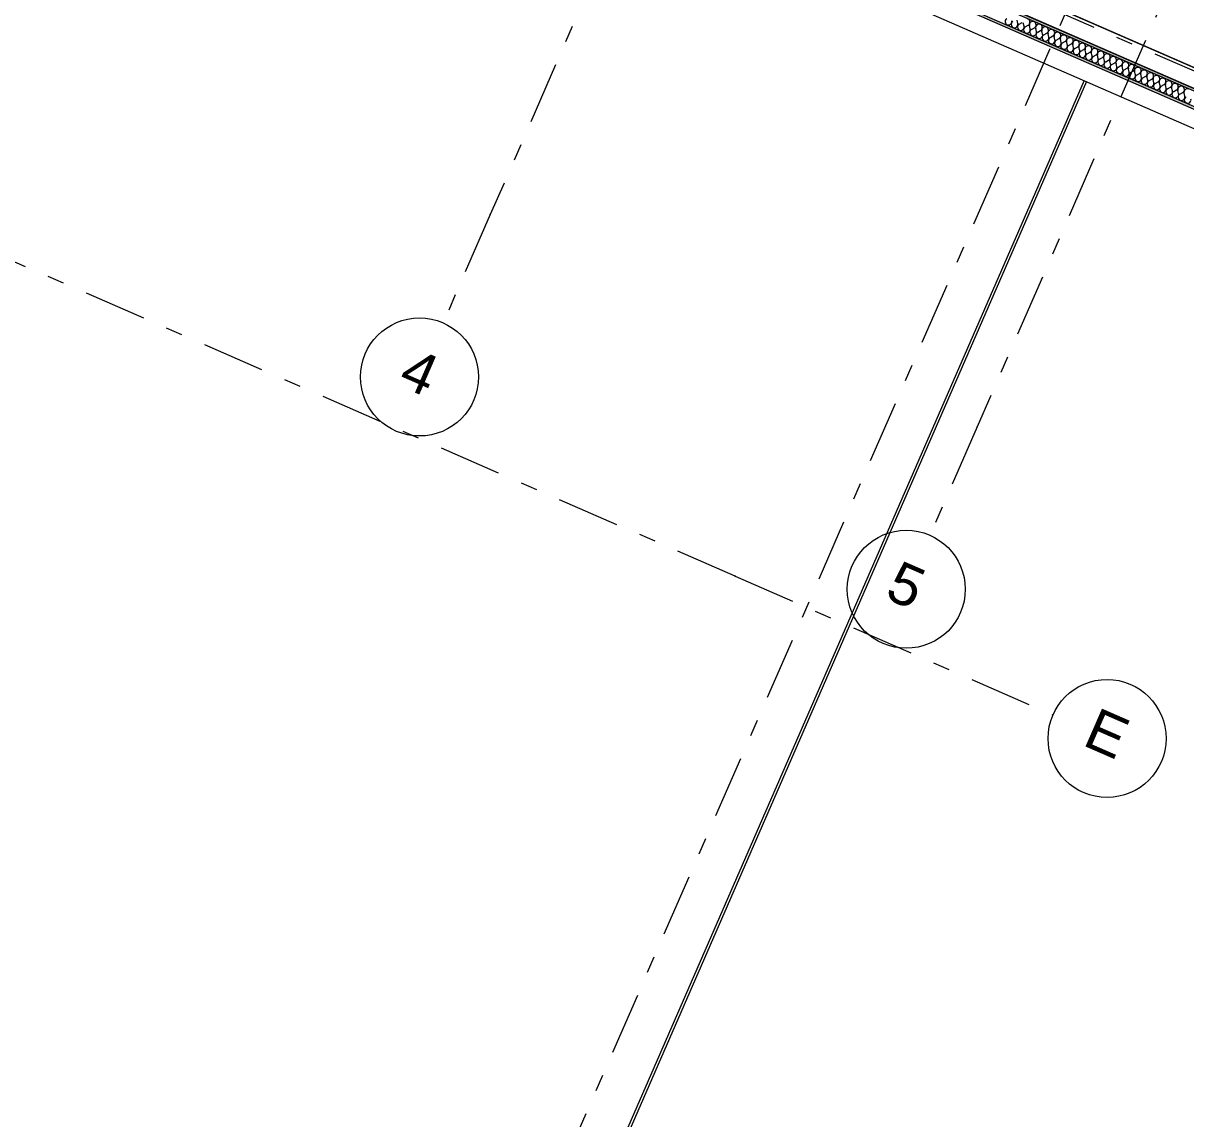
# Model space of a CAD drawing. Header units: millimetres. Extents: x -50172 to 145343, y -110728 to 25069.
# Drawn here: x 10175 to 20027, y -17350 to -8070 of the extents above; entities that cross this region are included whole.
import ezdxf
from ezdxf.enums import TextEntityAlignment as Align

# ---------------------------------------------------------------- set-up
doc = ezdxf.new("R2010")
doc.units = ezdxf.units.MM
doc.header["$MEASUREMENT"] = 0
doc.linetypes.add('Double Dashed', pattern=[1093.611073, 529.166651, -211.666656, 141.111112, -211.666656])
for name, color, linetype in [('A-15-MG_Structural_Grid', 7, 'Continuous'), ('A-20-M_Floor_Slab', 7, 'Continuous'), ('A-20-M_Roof', 7, 'Continuous'), ('A-25-M_Wall_Ext', 7, 'Continuous'), ('A-25-M_Wall_Ext_Existing_HUB', 7, 'Continuous'), ('A-35-M_FFE-Zone', 7, 'Continuous'), ('New_A-15-MG_Structural_Grid_Phase_2', 7, 'Continuous')]:
    doc.layers.add(name, color=color, linetype=linetype)
for name, color, linetype, lineweight, true_color in [('A-15-MG_Structural_Grid_Pen_No__163', 7, 'Continuous', 0, 0x750077), ('A-25-M_Wall_Ext_Pen_No__107', 7, 'Continuous', 15, 0xa6a6a6), ('A-35-M_FFE-Zone_Pen_No__74', 7, 'Continuous', 20, 0x606060), ('New_A-15-MG_Structural_Grid_Phase_2_Pen_No__222', 7, 'Continuous', 13, 0x65af33), ('New_A-95-P_Drawing_Pen_No__62', 7, 'Continuous', 20, 0xaaaaaa)]:
    doc.layers.add(name, color=color, linetype=linetype, lineweight=lineweight, true_color=true_color)
for name, color, linetype, lineweight in [('A-20-M_Floor_Slab_Pen_No__89', 8, 'Continuous', 20), ('A-20-M_Roof_Pen_No__1', 7, 'Continuous', 13), ('A-20-M_Roof_Pen_No__89', 8, 'Continuous', 20), ('A-25-M_Wall_Ext_Existing_HUB_Pen_No__87', 8, 'Continuous', 20), ('A-25-M_Wall_Ext_Pen_No__1', 7, 'Continuous', 13), ('ArchiCAD Zone Stamps_Pen_No__9', 7, 'Continuous', 13)]:
    doc.layers.add(name, color=color, linetype=linetype, lineweight=lineweight)
doc.styles.add('GENERATED_STYLE_1', font='')
doc.styles.add('GENERATED_STYLE_3', font='')
doc.styles.add('GENERATED_STYLE_4', font='')
doc.styles.get('GENERATED_STYLE_1').set_extended_font_data('Arial', bold=True)
doc.styles.get('GENERATED_STYLE_3').set_extended_font_data('Arial')
doc.styles.get('GENERATED_STYLE_4').set_extended_font_data('Swis721 BT')

# ---------------------------------------------------------------- blocks, each defined once
blk = doc.blocks.new('Hub Roof Balance_INB 4253_9_1', base_point=(18723.1, -5626.1))
at = {"layer": 'A-35-M_FFE-Zone_Pen_No__74', "linetype": 'Continuous'}
blk.add_line((12731.7, -5411.5), (20894.8, -8971), dxfattribs=at)
at = {"layer": 'ArchiCAD Zone Stamps_Pen_No__9'}
for tag, height, style, p in [('ROOM_NAME', 250, 'GENERATED_STYLE_1', (17829.2, -4039.9)), ('zoneNameLine2', 250, 'GENERATED_STYLE_1', (17640.7, -4472)), ('ROOM_NUMBER', 200, 'GENERATED_STYLE_3', (17452.3, -4892.7)), ('measuredAreaCode', 200, 'GENERATED_STYLE_3', (17295.3, -5252.8)), ('DUMMY_649', 200, 'GENERATED_STYLE_3', (17602.7, -5386.9)), ('DUMMY_650', 200, 'GENERATED_STYLE_3', (18092, -5600.2)), ('DUMMY_651', 133.3, 'GENERATED_STYLE_3', (18371.3, -5706.8))]:
    blk.add_attdef(tag, text='', height=height, rotation=336.44041, dxfattribs=dict(at, style=style)).set_placement(p, align=Align.TOP_LEFT)
blk = doc.blocks.new('Slab_3_1', base_point=(4432, -1613.4))
at = {"layer": 'A-20-M_Floor_Slab_Pen_No__89', "linetype": 'Continuous', "flags": 128}
blk.add_lwpolyline([(4432, -1613.4), (7696, 5872), (7407.9, 6181.6), (17660.1, 15721.9), (18396.3, 14930.8), (19386.9, 17202.7), (53700.1, 2240.4), (53656.1, 2139.5), (53757, 2095.5), (44517.8, -19092.8), (12655.7, -5199.4), (14737.2, -425.7), (12205.5, 678.2), (10124, -4095.4), (12655.7, -5199.4)], close=True, dxfattribs=at)
blk = doc.blocks.new('Slab_9_1', base_point=(21041.5, -9035))
at = {"layer": 'A-20-M_Roof_Pen_No__89', "linetype": 'Continuous', "flags": 128}
blk.add_lwpolyline([(21041.5, -9035), (24655.1, -743.1), (13434.4, 4149.7), (9819.1, -4141.5)], close=True, dxfattribs=at)
blk = doc.blocks.new('Wall_2_1', base_point=(3808.1, -1858.5))
at = {"layer": 'A-25-M_Wall_Ext_Existing_HUB_Pen_No__87', "linetype": 'Continuous', "flags": 128}
for points in [[(44390.4, -19037.3), (4432, -1613.4)], [(10217.4, -4653.3), (44635.4, -19661.2)]]:
    blk.add_lwpolyline(points, dxfattribs=at)
blk = doc.blocks.new('*X99')
at = {"layer": 'A-25-M_Wall_Ext_Pen_No__107', "linetype": 'Continuous'}
for p, q in [((18604.3, -8072.1), (18597.8, -8044.3)), ((18614.8, -8076.6), (18639.7, -8062.5)), ((18656.7, -8094.9), (18650.1, -8067.1)), ((18667.2, -8099.5), (18692.1, -8085.4)), ((18709.1, -8117.7), (18702.5, -8089.9)), ((18719.6, -8122.3), (18744.4, -8108.2)), ((18761.5, -8140.6), (18754.9, -8112.8)), ((18772, -8145.1), (18796.8, -8131)), ((18813.9, -8163.4), (18807.3, -8135.6)), ((18824.3, -8168), (18849.2, -8153.9)), ((18866.2, -8186.3), (18859.7, -8158.5)), ((18876.7, -8190.8), (18901.6, -8176.7)), ((18918.6, -8209.1), (18912, -8181.3)), ((18929.1, -8213.7), (18953.9, -8199.6)), ((18971, -8231.9), (18964.4, -8204.1)), ((18981.5, -8236.5), (19006.3, -8222.4)), ((19023.4, -8254.8), (19016.8, -8227)), ((19033.9, -8259.3), (19058.7, -8245.2)), ((19075.8, -8277.6), (19069.2, -8249.8)), ((19086.2, -8282.2), (19111.1, -8268.1)), ((19128.1, -8300.5), (19121.6, -8272.7)), ((19138.6, -8305), (19163.5, -8290.9)), ((19180.5, -8323.3), (19173.9, -8295.5)), ((19191, -8327.9), (19215.8, -8313.8)), ((19232.9, -8346.1), (19226.3, -8318.3)), ((19243.4, -8350.7), (19268.2, -8336.6)), ((19285.3, -8369), (19278.7, -8341.2)), ((19295.8, -8373.5), (19320.6, -8359.4)), ((19337.7, -8391.8), (19331.1, -8364)), ((19348.1, -8396.4), (19373, -8382.3)), ((19390, -8414.7), (19383.5, -8386.9)), ((19400.5, -8419.2), (19425.4, -8405.1)), ((19442.4, -8437.5), (19435.8, -8409.7)), ((19452.9, -8442.1), (19477.7, -8428)), ((19494.8, -8460.3), (19488.2, -8432.5)), ((19505.3, -8464.9), (19530.1, -8450.8)), ((19547.2, -8483.2), (19540.6, -8455.4)), ((19557.7, -8487.7), (19582.5, -8473.6)), ((19599.6, -8506), (19593, -8478.2)), ((19610, -8510.6), (19634.9, -8496.5)), ((19651.9, -8528.9), (19645.4, -8501.1)), ((19662.4, -8533.4), (19687.3, -8519.3)), ((19704.3, -8551.7), (19697.7, -8523.9)), ((19714.8, -8556.3), (19739.6, -8542.2)), ((19756.7, -8574.5), (19750.1, -8546.7)), ((19767.2, -8579.1), (19792, -8565)), ((19809.1, -8597.4), (19802.5, -8569.6)), ((19819.6, -8601.9), (19844.4, -8587.8)), ((19861.5, -8620.2), (19854.9, -8592.4)), ((19871.9, -8624.8), (19896.8, -8610.7)), ((19913.8, -8643.1), (19907.3, -8615.3)), ((19924.3, -8647.6), (19949.2, -8633.5)), ((19966.2, -8665.9), (19959.6, -8638.1)), ((19976.7, -8670.5), (20001.5, -8656.4)), ((20018.6, -8688.7), (20012, -8660.9))]:
    blk.add_line(p, q, dxfattribs=at)
for centre, start, end in [((18524.2, -8055.8), 119.57051, 13.31031), ((18576.5, -8078.6), 119.57051, 13.31031), ((18628.9, -8101.5), 119.57051, 13.31031), ((18678, -8060.5), 299.57051, 66.44041), ((18730.3, -8083.4), 66.44041, 193.31031), ((18730.3, -8083.4), 299.57051, 66.44041), ((18782.7, -8106.2), 66.44041, 193.31031), ((18681.3, -8124.3), 119.57051, 13.31031), ((18733.7, -8147.2), 119.57051, 13.31031), ((18786.1, -8170), 119.57051, 13.31031), ((18782.7, -8106.2), 299.57051, 66.44041), ((18835.1, -8129), 66.44041, 193.31031), ((18838.4, -8192.8), 119.57051, 13.31031), ((18835.1, -8129), 299.57051, 66.44041), ((18887.5, -8151.9), 66.44041, 193.31031), ((18887.5, -8151.9), 299.57051, 66.44041), ((18939.8, -8174.7), 66.44041, 193.31031), ((18939.8, -8174.7), 299.57051, 66.44041), ((18992.2, -8197.6), 66.44041, 193.31031), ((18992.2, -8197.6), 299.57051, 66.44041), ((18890.8, -8215.7), 119.57051, 13.31031), ((18943.2, -8238.5), 119.57051, 13.31031), ((18995.6, -8261.4), 119.57051, 13.31031), ((19044.6, -8220.4), 66.44041, 193.31031), ((19048, -8284.2), 119.57051, 13.31031), ((19044.6, -8220.4), 299.57051, 66.44041), ((19097, -8243.2), 66.44041, 193.31031), ((19097, -8243.2), 299.57051, 66.44041), ((19149.4, -8266.1), 66.44041, 193.31031), ((19149.4, -8266.1), 299.57051, 66.44041), ((19201.7, -8288.9), 66.44041, 193.31031), ((19201.7, -8288.9), 299.57051, 66.44041), ((19100.3, -8307), 119.57051, 13.31031), ((19152.7, -8329.9), 119.57051, 13.31031), ((19205.1, -8352.7), 119.57051, 13.31031), ((19254.1, -8311.8), 66.44041, 193.31031), ((19257.5, -8375.6), 119.57051, 13.31031), ((19254.1, -8311.8), 299.57051, 66.44041), ((19306.5, -8334.6), 66.44041, 193.31031), ((19309.9, -8398.4), 119.57051, 13.31031), ((19306.5, -8334.6), 299.57051, 66.44041), ((19358.9, -8357.4), 66.44041, 193.31031), ((19358.9, -8357.4), 299.57051, 66.44041), ((19411.3, -8380.3), 66.44041, 193.31031), ((19411.3, -8380.3), 299.57051, 66.44041), ((19362.2, -8421.2), 119.57051, 13.31031), ((19414.6, -8444.1), 119.57051, 13.31031), ((19463.6, -8403.1), 66.44041, 193.31031), ((19467, -8466.9), 119.57051, 13.31031), ((19463.6, -8403.1), 299.57051, 66.44041), ((19516, -8426), 66.44041, 193.31031), ((19519.4, -8489.8), 119.57051, 13.31031), ((19516, -8426), 299.57051, 66.44041), ((19568.4, -8448.8), 66.44041, 193.31031), ((19568.4, -8448.8), 299.57051, 66.44041), ((19620.8, -8471.6), 66.44041, 193.31031), ((19620.8, -8471.6), 299.57051, 66.44041), ((19673.2, -8494.5), 66.44041, 193.31031), ((19673.2, -8494.5), 299.57051, 66.44041), ((19571.8, -8512.6), 119.57051, 13.31031), ((19624.1, -8535.4), 119.57051, 13.31031), ((19676.5, -8558.3), 119.57051, 13.31031), ((19725.5, -8517.3), 66.44041, 193.31031), ((19728.9, -8581.1), 119.57051, 13.31031), ((19725.5, -8517.3), 299.57051, 66.44041), ((19777.9, -8540.2), 66.44041, 193.31031), ((19777.9, -8540.2), 299.57051, 66.44041), ((19830.3, -8563), 66.44041, 193.31031), ((19830.3, -8563), 299.57051, 66.44041), ((19882.7, -8585.8), 66.44041, 193.31031), ((19882.7, -8585.8), 299.57051, 66.44041), ((19781.3, -8604), 119.57051, 13.31031), ((19833.7, -8626.8), 119.57051, 13.31031), ((19886, -8649.6), 119.57051, 13.31031), ((19935.1, -8608.7), 66.44041, 193.31031), ((19938.4, -8672.5), 119.57051, 13.31031), ((19935.1, -8608.7), 299.57051, 66.44041), ((19987.4, -8631.5), 66.44041, 193.31031), ((19987.4, -8631.5), 299.57051, 66.44041), ((20039.8, -8654.4), 66.44041, 193.31031), ((19990.8, -8695.3), 119.57051, 13.31031), ((20043.2, -8718.2), 119.57051, 13.31031)]:
    blk.add_arc(centre, 28.6, start, end, dxfattribs=at)
blk = doc.blocks.new('Wall_7_1', base_point=(9608.5, -4224.2))
at = {"layer": 'A-25-M_Wall_Ext_Pen_No__107', "linetype": 'Continuous'}
for points in [[(9608.5, -4224.2), (20977.5, -9181.7), (20967.2, -9155.4), (9634.8, -4213.9)], [(20894.8, -8971.1), (9819.1, -4141.5), (9792.7, -4151.8), (20905.1, -8997.4)]]:
    blk.add_hatch(color=256, dxfattribs=at).paths.add_polyline_path(points)
at = {"layer": 'A-25-M_Wall_Ext_Pen_No__1', "linetype": 'Continuous'}
for p, q in [((9634.8, -4213.9), (20967.2, -9155.4)), ((20905.1, -8997.4), (9792.7, -4151.8))]:
    blk.add_line(p, q, dxfattribs=at)
at = {"layer": 'A-25-M_Wall_Ext_Pen_No__1', "linetype": 'Continuous', "flags": 128}
for points in [[(9608.5, -4224.2), (20977.5, -9181.7)], [(20894.8, -8971.1), (9819.1, -4141.5)]]:
    blk.add_lwpolyline(points, dxfattribs=at)
at = {"layer": 'A-25-M_Wall_Ext', "color": 250, "lineweight": 50, "true_color": 0x2a2a2a}
blk.add_blockref('*X99', (0, 0), dxfattribs=at)
blk = doc.blocks.new('Standard grid marker')
at = {"layer": 'A-15-MG_Structural_Grid_Pen_No__163', "linetype": 'Double Dashed'}
for p, q in [((1000, 0), (29726, 0)), ((29726, 0), (30726, 0))]:
    blk.add_line(p, q, dxfattribs=at)
at = {"layer": 'A-15-MG_Structural_Grid_Pen_No__163', "linetype": 'Continuous'}
blk.add_circle((31226, 0), 500, dxfattribs=at)
at = {"layer": 'A-15-MG_Structural_Grid_Pen_No__163', "linetype": 'Double Dashed'}
blk.add_point((29726, 0), dxfattribs=at)
blk.add_point((29726, 0), dxfattribs=at)
at = {"layer": 'A-15-MG_Structural_Grid_Pen_No__163', "style": 'GENERATED_STYLE_4'}
for tag, p in [('AC_MarkerText_1_0', (-500, 41.2)), ('AC_MarkerText_1_1', (31226, 41.2))]:
    blk.add_attdef(tag, text='', height=350, rotation=90, dxfattribs=at).set_placement(p, align=Align.MIDDLE_CENTER)
blk = doc.blocks.new('Standard grid marker_3')
at = {"layer": 'A-15-MG_Structural_Grid_Pen_No__163', "linetype": 'Double Dashed'}
blk.add_line((1000, 0), (74254.8, 0), dxfattribs=at)
at = {"layer": 'A-15-MG_Structural_Grid_Pen_No__163', "style": 'GENERATED_STYLE_4'}
for tag, p in [('AC_MarkerText_1_0', (-500, 43.4)), ('AC_MarkerText_1_1', (75754.8, 43.4))]:
    blk.add_attdef(tag, text='', height=350, rotation=360, dxfattribs=at).set_placement(p, align=Align.MIDDLE_CENTER)
blk = doc.blocks.new('Standard grid marker_35')
at = {"layer": 'New_A-15-MG_Structural_Grid_Phase_2_Pen_No__222', "linetype": 'Double Dashed'}
blk.add_line((2211.6, 0), (53472.7, 0), dxfattribs=at)
at = {"layer": 'New_A-15-MG_Structural_Grid_Phase_2_Pen_No__222', "style": 'GENERATED_STYLE_4'}
for tag, p in [('AC_MarkerText_1_0', (-500, 1206.2)), ('AC_MarkerText_1_1', (56184.2, 1206.2))]:
    blk.add_attdef(tag, text='', height=350, rotation=270, dxfattribs=at).set_placement(p, align=Align.MIDDLE_CENTER)
blk = doc.blocks.new('Standard grid marker_45')
at = {"layer": 'New_A-15-MG_Structural_Grid_Phase_2_Pen_No__222', "linetype": 'Double Dashed'}
for q in [(0, 0), (29897.5, 0)]:
    blk.add_line((2937.8, 0), q, dxfattribs=at)
at = {"layer": 'New_A-15-MG_Structural_Grid_Phase_2_Pen_No__222', "linetype": 'Continuous'}
blk.add_circle((-500, 0), 500, dxfattribs=at)
at = {"layer": 'New_A-15-MG_Structural_Grid_Phase_2_Pen_No__222', "linetype": 'Double Dashed'}
blk.add_point((2937.8, 0), dxfattribs=at)
blk.add_point((2937.8, 0), dxfattribs=at)
at = {"layer": 'New_A-15-MG_Structural_Grid_Phase_2_Pen_No__222', "style": 'GENERATED_STYLE_4'}
for tag, p in [('AC_MarkerText_1_0', (-500, 43.4)), ('AC_MarkerText_1_1', (33335.4, 43.4))]:
    blk.add_attdef(tag, text='', height=350, rotation=180, dxfattribs=at).set_placement(p, align=Align.MIDDLE_CENTER)

msp = doc.modelspace()

# ---------------------------------------------------------------- linework, layer by layer
at = {"layer": 'A-20-M_Roof_Pen_No__1', "linetype": 'Continuous', "flags": 128}
msp.add_lwpolyline([(19165.1, -8554.9), (11294.8, -26604.1)], dxfattribs=at)
at = {"layer": 'New_A-95-P_Drawing_Pen_No__62', "linetype": 'Continuous'}
msp.add_line((19185.7, -8563.9), (11315.4, -26613.1), dxfattribs=at)

# ---------------------------------------------------------------- block references
at = {"layer": 'A-15-MG_Structural_Grid', "color": 8, "linetype": 'Continuous', "lineweight": 15}
ref = msp.add_blockref('Standard grid marker', (26014.6, 17557.1), dxfattribs=dict(at, zscale=1000, rotation=246.440411583993))
ref.add_attrib('AC_MarkerText_1_1', '4', dxfattribs={"layer": 'A-15-MG_Structural_Grid_Pen_No__163', "color": 216, "true_color": 0x750077, "height": 350, "rotation": 336.44041, "style": 'GENERATED_STYLE_4'}).set_placement((13533.5, -11024.8), align=Align.MIDDLE_CENTER)
ref = msp.add_blockref('Standard grid marker', (30139.5, 15758.5), dxfattribs=dict(at, zscale=1000, rotation=246.440411583993))
ref.add_attrib('AC_MarkerText_1_1', '5', dxfattribs={"layer": 'A-15-MG_Structural_Grid_Pen_No__163', "color": 216, "true_color": 0x750077, "height": 350, "rotation": 336.44041, "style": 'GENERATED_STYLE_4'}).set_placement((17658.4, -12827.8), align=Align.MIDDLE_CENTER)
at = {"layer": 'A-15-MG_Structural_Grid', "color": 8, "linetype": 'Continuous', "lineweight": 15, "zscale": 1000, "rotation": 336.440411583993}
msp.add_blockref('Standard grid marker_3', (-1201.2, 813.7), dxfattribs=at)
at = {"layer": 'A-20-M_Floor_Slab', "color": 8, "linetype": 'Continuous', "lineweight": 20}
msp.add_blockref('Slab_3_1', (4432, -1613.4), dxfattribs=at)
at = {"layer": 'A-20-M_Roof', "color": 8, "linetype": 'Continuous', "lineweight": 20}
msp.add_blockref('Slab_9_1', (21041.5, -9035), dxfattribs=at)
at = {"layer": 'A-25-M_Wall_Ext', "color": 250, "lineweight": 50, "true_color": 0x2a2a2a}
msp.add_blockref('Wall_7_1', (9608.5, -4224.2), dxfattribs=at)
at = {"layer": 'A-25-M_Wall_Ext_Existing_HUB', "color": 250, "lineweight": 50, "true_color": 0x2a2a2a}
msp.add_blockref('Wall_2_1', (3808.1, -1858.5), dxfattribs=at)
at = {"layer": 'A-35-M_FFE-Zone', "linetype": 'Continuous'}
msp.add_blockref('Hub Roof Balance_INB 4253_9_1', (18723.1, -5626.1), dxfattribs=at)
at = {"layer": 'New_A-15-MG_Structural_Grid_Phase_2', "color": 8, "linetype": 'Continuous', "lineweight": 15}
ref = msp.add_blockref('Standard grid marker_45', (18901.3, -13928.7), dxfattribs=dict(at, zscale=1000, rotation=156.4404115840001))
ref.add_attrib('AC_MarkerText_1', 'E', dxfattribs={"layer": 'New_A-15-MG_Structural_Grid_Phase_2_Pen_No__222', "color": 85, "true_color": 0x65af33, "height": 350, "rotation": 336.44041, "style": 'GENERATED_STYLE_4'}).set_placement((19359.6, -14085.2), align=Align.MIDDLE_CENTER)
at = {"layer": 'New_A-15-MG_Structural_Grid_Phase_2', "color": 8, "linetype": 'Continuous', "lineweight": 15, "zscale": 1000, "rotation": 66.44041158399293}
msp.add_blockref('Standard grid marker_35', (-2323.9, -56907.5), dxfattribs=at)

doc.saveas('drawing.dxf')
